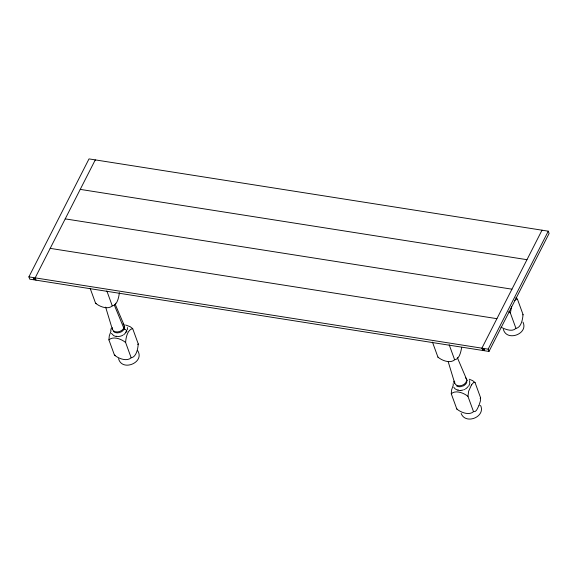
<?xml version="1.0" encoding="UTF-8"?>
<svg xmlns="http://www.w3.org/2000/svg" width="578" height="578" viewBox="0 0 578 578"><rect width="100%" height="100%" fill="white"/><g stroke="black" fill="none" stroke-linecap="round" stroke-linejoin="round"><path stroke-width="0.87" d="M119.379 292.685C118.83 297.186 117.32 305.292 112.277 305.878L106.829 290.893M461.706 347.32C460.912 351.554 459.503 359.328 454.633 359.754L449.178 344.77M110.745 330.594L111.128 328.564M127.442 329.59L127.391 327.538M453.094 384.471L453.174 383.64M511.552 306.528L510.396 313.11L515.952 328.376C521.146 327.654 522.765 319.215 523.025 314.497L517.469 299.231L515.807 297.815M478.974 405.525L480.376 401.045L480.593 397.772L475.037 382.513L472.667 380.642L469.228 379.226M112.277 305.878C107.949 309.895 99.683 306.723 95.58 303.248L90.125 288.263M131.17 357.775C126.842 361.792 118.577 358.62 114.466 355.145L108.91 339.878C113.245 335.861 121.51 339.033 125.614 342.508L131.17 357.775C136.357 357.052 137.983 348.613 138.243 343.896L132.687 328.629L130.137 326.664L125.599 325.002M138.243 343.896L137.824 344.618M454.633 359.754C450.305 363.779 442.04 360.607 437.929 357.132L432.474 342.147M473.519 411.652C469.192 415.676 460.926 412.504 456.822 409.022L451.266 393.762C455.594 389.745 463.859 392.917 467.963 396.392L473.519 411.652C476.633 412.367 477.666 407.526 478.974 405.532M480.593 397.772L480.174 398.502M515.952 328.376C512.224 332.263 505.129 329.265 500.916 327.162M522.866 314.873L523.025 314.497M110.99 331.122L109.293 335.854L108.91 339.878M453.34 385.006L451.649 389.731L451.266 393.762M28.9 276.876L89.012 158.899L548.269 231.178L549.1 233.469L488.988 351.446L29.731 279.167L28.9 276.876L488.15 349.155L488.988 351.446M542.005 230.189L481.893 348.173L482.168 348.931L484.256 349.264L484.53 350.022L482.442 349.697L482.724 350.463M488.15 349.155L548.269 231.178M471.475 384.926L468.642 391.219L467.963 396.392M468.679 386.27L469.791 383.474L469.538 380.635M471.475 384.919L473.613 382.463L475.037 382.513M514.651 300.546L516.132 299.137L517.469 299.231M115.427 355.362L114.466 355.145M460.818 390.584L458.889 390.497M124.415 328.412A6.235 4.48 -20 0 1 124.154 329.026L124.602 328.672L123.829 328.131L114.386 305.235M80.248 189.382L526.977 259.688M65.22 218.874L511.949 289.181M50.192 248.367L496.921 318.673M116.279 336.577L113.693 335.666L111.417 333.325M438.543 357.37L437.929 357.132M96.194 303.486L95.58 303.248M457.429 409.267L456.822 409.022M457.697 390.251L455.045 388.821L453.766 387.209M132.687 328.629C127.536 329.409 125.852 337.762 125.614 342.508M508.734 311.694L510.396 313.11M137.687 350.665C145.143 362.514 121.951 372.022 118.555 358.642M522.989 322.112C528.689 334.005 506.574 342.031 503.337 329.243M480.556 405.395C485.997 416.774 465.615 425.09 461.157 413.48M457.328 357.594L466.46 379.009M115.325 304.541L124.111 325.125M95.558 160.648L95.276 159.882L35.164 277.866L35.439 278.625L33.351 278.3L33.632 279.058L35.72 279.391L35.995 280.157M448.239 361.842L454.742 383.257M105.629 307.106L112.385 329.373M467.458 379.977L467.508 380.635M124.588 326.592A6.235 4.48 -20 0 1 124.573 327.798M123.8 329.626A6.235 4.48 -20 0 1 115.506 332.632M114.849 332.401A6.235 4.48 -20 0 1 114.263 332.097M113.743 331.729A6.235 4.48 -20 0 1 113.31 331.295M123.085 323.673A6.235 4.48 -20 0 1 119.769 331.461A6.235 4.48 -20 0 1 112.248 327.603M115.015 304.375A2.334 1.286 27 0 1 114.567 304.447M115.578 303.219A2.334 1.286 27 0 1 115.362 304.201M124.154 329.026A2.334 1.286 27 0 1 126.705 330.681A2.334 1.286 27 0 1 125.787 332.112M126.387 330.811A6.965 5 -20 0 1 126.206 331.497M125.917 332.184A6.965 5 -20 0 1 123.764 334.64M123.02 335.132A6.965 5 -20 0 1 116.257 336.208M465.435 377.557A6.235 4.48 -20 0 1 462.125 385.345A6.235 4.48 -20 0 1 454.604 381.48M466.93 381.682A6.235 4.48 -20 0 1 466.764 382.296M466.504 382.911A6.235 4.48 -20 0 1 462.451 386.241M461.67 386.487A6.235 4.48 -20 0 1 456.613 385.974M454.033 382.759A2.334 1.286 27 0 1 454.38 381.191M467.869 386.733A6.965 5 -20 0 1 465.377 389.008M464.575 389.435A6.965 5 -20 0 1 463.737 389.789M462.87 390.056A6.965 5 -20 0 1 461.107 390.338M458.614 390.085A6.965 5 -20 0 1 457.884 389.832"/></g></svg>
